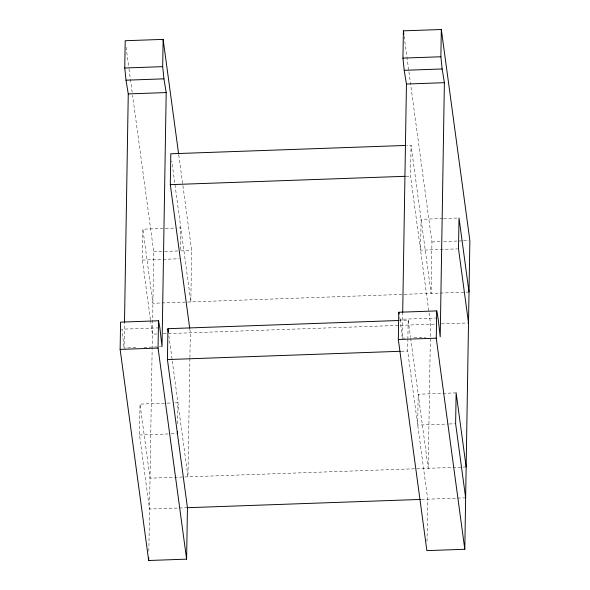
<?xml version="1.0" encoding="UTF-8"?>
<svg xmlns="http://www.w3.org/2000/svg" width="590" height="590" viewBox="0 0 590 590"><rect width="100%" height="100%" fill="white"/><g stroke="black" fill="none" stroke-linecap="round" stroke-linejoin="round"><path stroke-width="0.44" stroke-dasharray="2.95 2.21" d="M135.825 347.643L124.084 348.056L124.49 323.195M187.45 507.71L149.521 509.052L139.506 434.985L140.007 404.121L166.203 403.184M150.435 319.692L142.374 260.072L142.883 229.208L164.558 228.433M148.828 551.311L152.132 349.737M152.146 348.823L153.739 251.827L132.58 95.322M177.605 423.65L177.944 402.771L175.237 402.867M180.459 249.644L180.82 227.858L177.207 227.983M189.906 358.484L187.959 476.838L168.91 335.924M189.921 357.57L190.327 332.797L189.84 329.183M178.763 154.941L191.676 250.484L190.835 301.925L171.779 161.011M404.983 338.077L402.277 338.173L402.682 313.312M427.013 541.436L427.713 499.177L407.683 351.035L407.86 340.135M407.874 339.228L408.184 320.163L399.902 320.459M410.633 338.232L428.215 468.305L430.582 324.257L410.551 176.122L411.06 145.251L406.458 145.413M408.929 71.796L431.932 241.952L431.091 293.392L411.06 145.251M405.95 176.285L410.551 176.122M165.466 228.404L176.299 228.02M442.751 218.551L421.076 219.325L420.567 250.19L457.597 248.877M443.658 218.521L459.013 217.976M153.739 251.827L163.673 251.48M164.581 251.443L179.935 250.898M180.835 250.868L191.676 250.484M431.932 241.952L440.059 241.657M443.673 241.531L462.641 240.86M463.548 240.823L468.969 240.631M142.374 260.072L179.404 258.759M469.021 292.043L152.899 303.275L142.883 229.208M158.953 327.878L121.924 329.191L124.084 348.056M399.777 317.545L400.116 319.308L437.146 317.995M156.984 333.977L152.39 334.139L150.561 320.591M163.231 333.756L435.435 324.087M441.423 323.873L468.519 322.914M143.953 347.355L158.408 346.839M159.307 346.809L161.114 346.743M414.018 337.76L425.759 337.34M401.237 351.264L407.683 351.035M167.11 403.154L171.624 402.992M456.136 392.888L418.199 394.238L417.698 425.102L448.407 424.011M139.506 434.985L170.215 433.893M171.115 433.864L176.535 433.672M449.307 423.981L455.627 423.753M466.152 466.956L150.022 478.188L140.007 404.121M421.533 499.391L465.643 497.827M404.128 36.307L408.804 70.881M408.184 320.163L410.507 337.325M126.061 47.097L128.893 68.027M129.011 68.934L132.455 94.415M400.116 319.308L402.277 338.173"/><path stroke-width="0.89" d="M398.98 320.495L167.929 328.696L167.427 359.568L187.45 507.71L186.61 559.15L148.673 560.5L120.131 349.398L120.581 322.133L158.511 320.783L159.861 327.841L162.021 346.714L166.196 92.571L163.946 78.846L162.685 66.648L163.135 39.383L125.198 40.732L124.756 67.998L126.009 80.196L128.259 93.921L124.505 322.273M148.673 560.5L148.717 557.742M186.61 559.15L158.068 348.048L158.511 320.783M189.715 328.276L170.296 184.655L170.805 153.784L405.537 145.45M177.435 433.635L177.465 431.821M441.327 29.5L469.869 240.602L464.802 549.268L426.865 550.618L398.324 339.516L398.774 312.25L436.703 310.908L438.053 317.958L440.214 336.831L444.388 82.689L442.139 68.964L440.877 56.765L441.327 29.5L403.39 30.85L402.941 58.115L404.202 70.313L406.451 84.038L402.697 312.398M464.802 549.268L436.261 338.173L436.703 310.908M124.756 67.998L162.685 66.648M402.941 58.115L440.877 56.765M126.009 80.196L163.946 78.846M404.202 70.313L442.139 68.964M128.259 93.921L166.196 92.571M406.451 84.038L444.388 82.689M170.296 184.655L405.028 176.314M120.131 349.398L158.068 348.048M398.324 339.516L436.261 338.173M167.427 359.568L400.315 351.293M187.192 507.717L420.618 499.428M398.774 312.25L399.106 314.013M469.021 292.043L459.013 217.976L458.504 248.84L468.519 322.914M466.152 466.956L456.136 392.888L455.627 423.753L465.643 497.827M403.39 30.85L403.885 34.486M163.135 39.383L178.637 154.034M167.929 328.696L168.416 332.31"/></g></svg>
